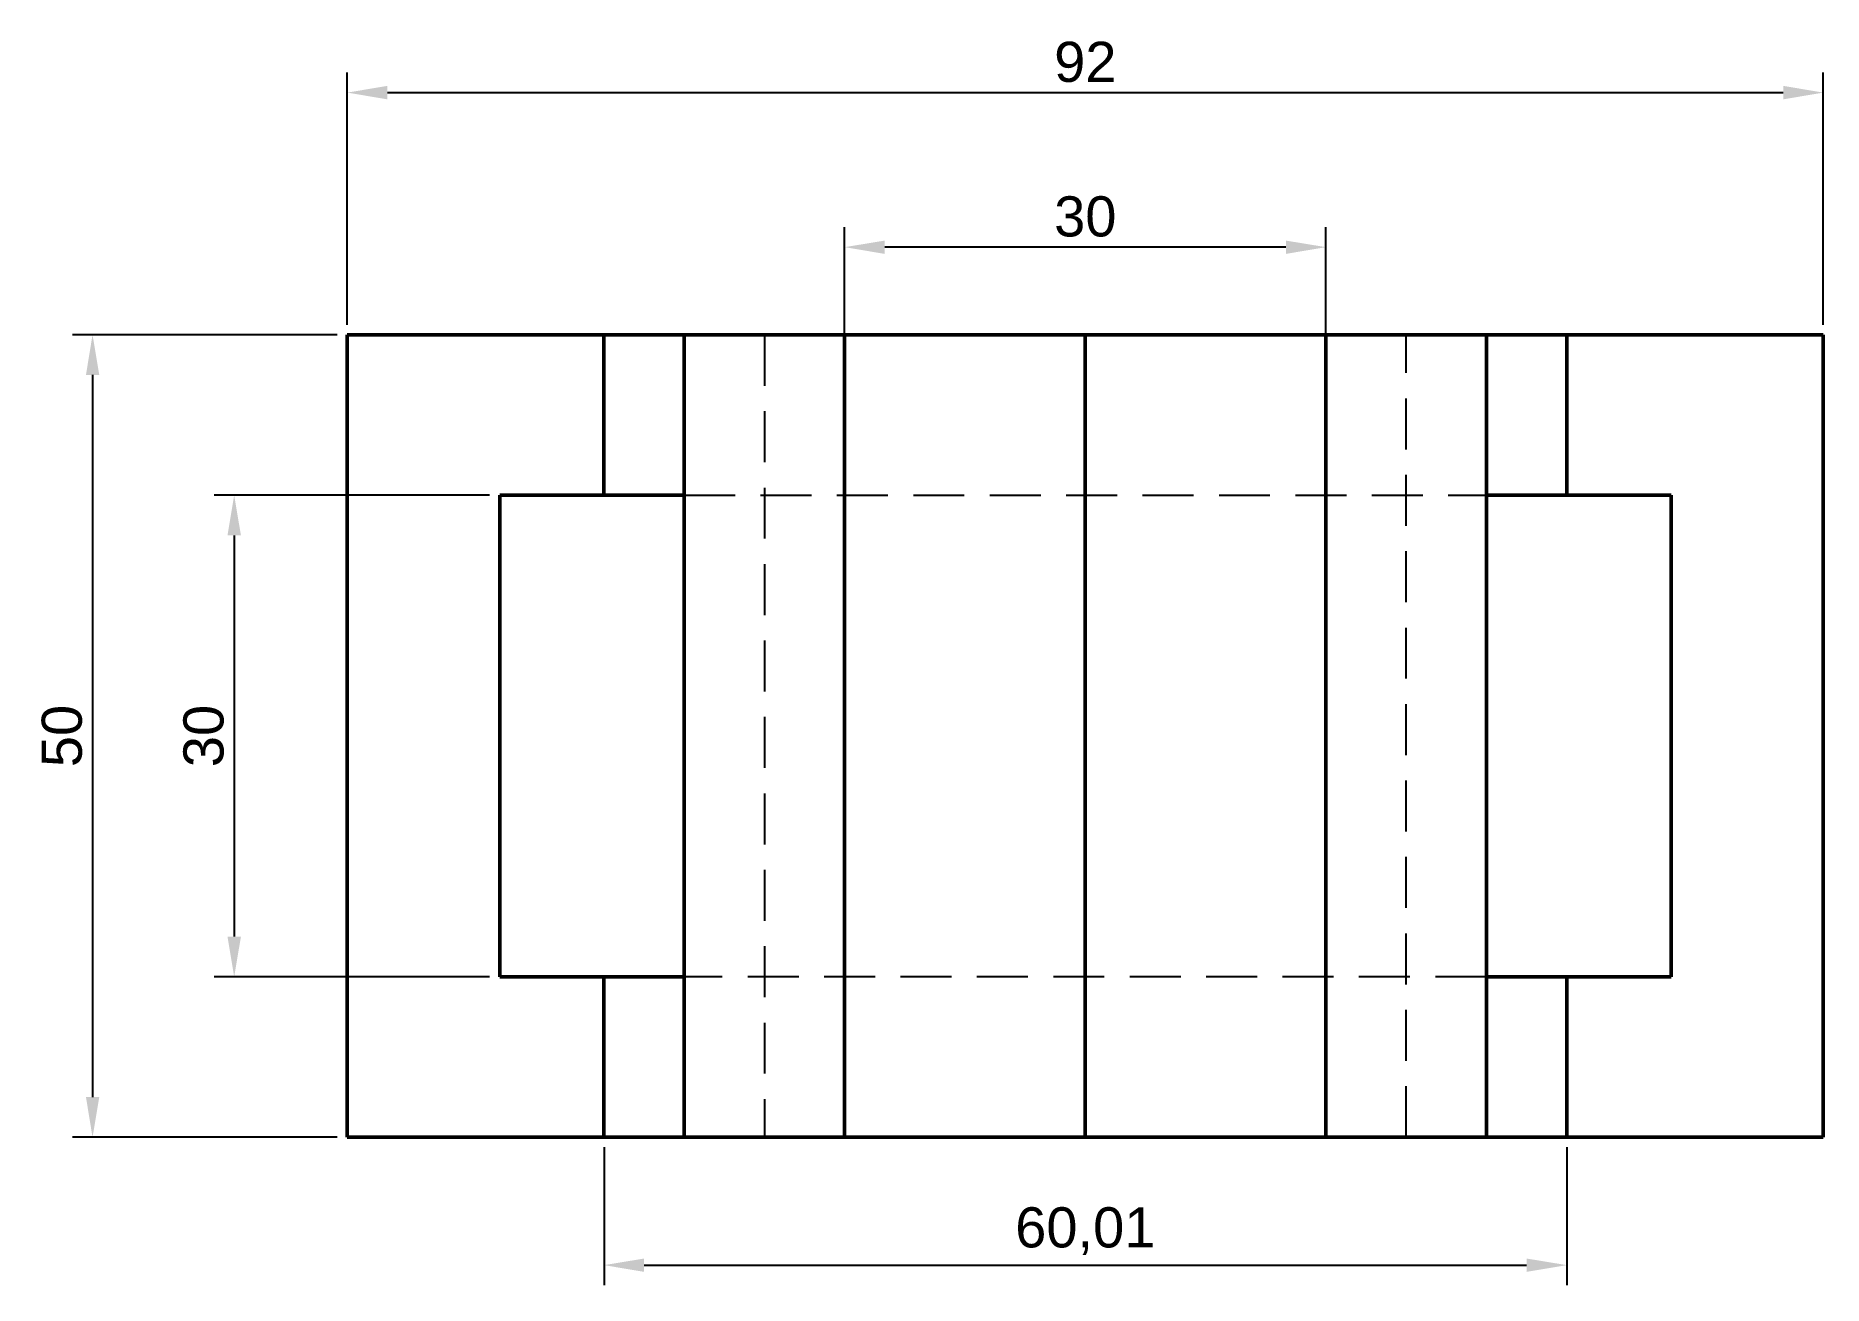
# Model space of a CAD drawing. Header units: millimetres. Extents: x 494 to 605, y 0 to 359.
# Drawn here: x 494.1 to 605.5, y 280.9 to 358.8 of the extents above.
import ezdxf

# ---------------------------------------------------------------- set-up
doc = ezdxf.new("R2010")
doc.units = ezdxf.units.MM
doc.linetypes.add('HIDDEN2', pattern=[4.7625, 3.175, -1.5875])
for name, color, linetype in [('left-HAT', 7, 'Continuous'), ('left-HID', 5, 'HIDDEN2'), ('top-DIM', 1, 'Continuous'), ('top-HID', 5, 'HIDDEN2')]:
    doc.layers.add(name, color=color, linetype=linetype)
doc.layers.add('left-VIS', color=7, linetype='Continuous', lineweight=50)
doc.layers.add('top-VIS', color=7, linetype='Continuous', lineweight=50)
doc.styles.get("Standard").update_dxf_attribs({"font": 'arial.ttf'})
doc.dimstyles.new('ISO-25', dxfattribs={"dimtxt": 2.5, "dimasz": 2.5, "dimexe": 1.25, "dimexo": 0.625, "dimtad": 1, "dimtxsty": 'Standard', "dimcen": 2.5, "dimadec": 0, "dimazin": 0, "dimtfac": 1, "dimtmove": 0, "dimatfit": 3, "dimfxl": 1, "dimarcsym": 0})

# ---------------------------------------------------------------- blocks, each defined once
blk = doc.blocks.new('*D15')
at = {"layer": 'Defpoints', "color": 0, "transparency": 16777216}
for p in [(605.48, 355.22), (513.48, 340.13), (605.48, 340.13)]:
    blk.add_point(p, dxfattribs=at)
at = {"layer": 'top-DIM', "color": 0, "lineweight": -2, "transparency": 16777216}
for p, q in [((513.48, 340.75), (513.48, 356.47)), ((605.48, 340.75), (605.48, 356.47)), ((515.98, 355.22), (602.98, 355.22))]:
    blk.add_line(p, q, dxfattribs=at)
at = {"layer": 'top-DIM', "color": 0, "transparency": 16777216}
for points in [[(515.98, 355.64), (515.98, 354.8), (513.48, 355.22)], [(602.98, 355.64), (602.98, 354.8), (605.48, 355.22)]]:
    blk.add_solid(points, dxfattribs=at)
at = {"layer": 'top-DIM', "color": 0, "transparency": 16777216, "insert": (559.48, 357.12), "char_height": 2.5, "attachment_point": 5}
blk.add_mtext('92', dxfattribs=at)
blk = doc.blocks.new('*D16')
at = {"layer": 'Defpoints', "color": 0, "transparency": 16777216}
for p in [(513.48, 340.13), (497.6, 290.13), (513.48, 290.13)]:
    blk.add_point(p, dxfattribs=at)
at = {"layer": 'top-DIM', "color": 0, "lineweight": -2, "transparency": 16777216}
for p, q in [((512.85, 340.13), (496.35, 340.13)), ((497.6, 337.63), (497.6, 292.63)), ((512.85, 290.13), (496.35, 290.13))]:
    blk.add_line(p, q, dxfattribs=at)
at = {"layer": 'top-DIM', "color": 0, "transparency": 16777216}
for points in [[(497.19, 337.63), (498.02, 337.63), (497.6, 340.13)], [(497.19, 292.63), (498.02, 292.63), (497.6, 290.13)]]:
    blk.add_solid(points, dxfattribs=at)
at = {"layer": 'top-DIM', "color": 0, "transparency": 16777216, "insert": (495.7, 315.13), "char_height": 2.5, "attachment_point": 5, "rotation": 90}
blk.add_mtext('50', dxfattribs=at)
blk = doc.blocks.new('*D17')
at = {"layer": 'Defpoints', "color": 0, "transparency": 16777216}
for p in [(522.98, 330.13), (506.43, 300.13), (522.98, 300.13)]:
    blk.add_point(p, dxfattribs=at)
at = {"layer": 'top-DIM', "color": 0, "lineweight": -2, "transparency": 16777216}
for p, q in [((522.35, 330.13), (505.18, 330.13)), ((506.43, 327.63), (506.43, 302.63)), ((522.35, 300.13), (505.18, 300.13))]:
    blk.add_line(p, q, dxfattribs=at)
at = {"layer": 'top-DIM', "color": 0, "transparency": 16777216}
for points in [[(506.01, 327.63), (506.85, 327.63), (506.43, 330.13)], [(506.01, 302.63), (506.85, 302.63), (506.43, 300.13)]]:
    blk.add_solid(points, dxfattribs=at)
at = {"layer": 'top-DIM', "color": 0, "transparency": 16777216, "insert": (504.53, 315.13), "char_height": 2.5, "attachment_point": 5, "rotation": 90}
blk.add_mtext('30', dxfattribs=at)
blk = doc.blocks.new('*D18')
at = {"layer": 'Defpoints', "color": 0, "transparency": 16777216}
for p in [(529.48, 290.13), (589.49, 290.13), (589.49, 282.16)]:
    blk.add_point(p, dxfattribs=at)
at = {"layer": 'top-DIM', "color": 0, "lineweight": -2, "transparency": 16777216}
for p, q in [((529.48, 289.5), (529.48, 280.91)), ((589.49, 289.5), (589.49, 280.91)), ((531.98, 282.16), (586.99, 282.16))]:
    blk.add_line(p, q, dxfattribs=at)
at = {"layer": 'top-DIM', "color": 0, "transparency": 16777216}
for points in [[(531.98, 282.57), (531.98, 281.74), (529.48, 282.16)], [(586.99, 282.57), (586.99, 281.74), (589.49, 282.16)]]:
    blk.add_solid(points, dxfattribs=at)
at = {"layer": 'top-DIM', "color": 0, "transparency": 16777216, "insert": (559.48, 284.28), "char_height": 2.5, "attachment_point": 5}
blk.add_mtext('60,01', dxfattribs=at)
blk = doc.blocks.new('*D19')
at = {"layer": 'Defpoints', "color": 0, "transparency": 16777216}
for p in [(544.48, 345.59), (544.48, 330.13), (574.48, 330.13)]:
    blk.add_point(p, dxfattribs=at)
at = {"layer": 'top-DIM', "color": 0, "lineweight": -2, "transparency": 16777216}
for p, q in [((544.48, 330.75), (544.48, 346.84)), ((574.48, 330.75), (574.48, 346.84)), ((571.98, 345.59), (546.98, 345.59))]:
    blk.add_line(p, q, dxfattribs=at)
at = {"layer": 'top-DIM', "color": 0, "transparency": 16777216}
for points in [[(546.98, 346), (546.98, 345.17), (544.48, 345.59)], [(571.98, 346), (571.98, 345.17), (574.48, 345.59)]]:
    blk.add_solid(points, dxfattribs=at)
at = {"layer": 'top-DIM', "color": 0, "transparency": 16777216, "insert": (559.48, 347.49), "char_height": 2.5, "attachment_point": 5}
blk.add_mtext('30', dxfattribs=at)

msp = doc.modelspace()

# ---------------------------------------------------------------- hatches: boundary and pattern name
at = {"layer": 'left-HAT', "extrusion": (-1, 0, 0)}
h = msp.add_hatch(dxfattribs=at)
h.set_pattern_fill('ANSI31', color=256, style=0)
h.set_pattern_definition([(45, (559.477, -2e-14), (-2.245064, 2.245064), [])])
h.paths.add_polyline_path([(-290.128, 85), (-340.128, 85), (-340.128, 12), (-290.128, 12)])
h.paths.add_polyline_path([(-300.128, 40), (-300.128, 27), (-330.128, 27), (-330.128, 40)], flags=16)

# ---------------------------------------------------------------- linework, layer by layer
at = {"layer": 'left-HID'}
for p, q in [((559.477, 340.128, 8.023), (559.477, 290.128, 8.023)), ((559.477, 340.128, 40), (559.477, 330.128, 40)), ((559.477, 340.128, 70), (559.477, 290.128, 70)), ((559.477, 300.128, 40), (559.477, 290.128, 40))]:
    msp.add_line(p, q, dxfattribs=at)
at = {"layer": 'left-VIS'}
for p, q in [((559.477, 290.128), (559.477, 340.128)), ((559.477, 340.128), (559.477, 340.128, 12)), ((559.477, 290.128, 85), (559.477, 340.128, 85)), ((559.477, 340.128, 85), (559.477, 340.128, 12)), ((559.477, 340.128, 12), (559.477, 290.128, 12)), ((559.477, 330.128, 40), (559.477, 300.128, 40)), ((559.477, 300.128, 27), (559.477, 330.128, 27)), ((559.477, 330.128, 27), (559.477, 330.128, 40)), ((559.477, 300.128, 40), (559.477, 300.128, 27)), ((559.477, 290.128, 12), (559.477, 290.128)), ((559.477, 290.128, 12), (559.477, 290.128, 85))]:
    msp.add_line(p, q, dxfattribs=at)
at = {"layer": 'top-HID'}
for p, q in [((539.477, 340.128, 85), (539.477, 290.128, 85)), ((579.477, 290.128, 85), (579.477, 340.128, 85)), ((534.477, 330.128, 85), (584.477, 330.128, 85)), ((584.477, 300.128, 85), (534.477, 300.128, 85))]:
    msp.add_line(p, q, dxfattribs=at)
at = {"layer": 'top-VIS'}
for p, q in [((513.477, 340.128, 85), (529.477, 340.128, 85)), ((513.477, 290.128, 85), (513.477, 340.128, 85)), ((529.477, 340.128, 85), (529.477, 330.128, 85)), ((534.477, 340.128, 85), (529.477, 340.128, 85)), ((544.477, 340.128, 85), (534.477, 340.128, 85)), ((534.477, 340.128, 85), (534.477, 290.128, 85)), ((574.477, 340.128, 85), (544.477, 340.128, 85)), ((544.477, 290.128, 85), (544.477, 340.128, 85)), ((584.477, 340.128, 85), (574.477, 340.128, 85)), ((574.477, 340.128, 85), (574.477, 290.128, 85)), ((589.489, 340.128, 85), (584.477, 340.128, 85)), ((584.477, 290.128, 85), (584.477, 340.128, 85)), ((589.489, 340.128, 85), (605.477, 340.128, 85)), ((589.489, 330.128, 85), (589.489, 340.128, 85)), ((605.477, 340.128, 85), (605.477, 290.128, 85)), ((522.977, 330.128, 85), (522.977, 300.128, 85)), ((529.477, 330.128, 85), (522.977, 330.128, 85)), ((529.477, 330.128, 85), (534.477, 330.128, 85)), ((584.477, 330.128, 85), (589.489, 330.128, 85)), ((595.989, 330.128, 85), (589.489, 330.128, 85)), ((595.989, 300.128, 85), (595.989, 330.128, 85)), ((522.977, 300.128, 85), (529.477, 300.128, 85)), ((529.477, 300.128, 85), (529.477, 290.128, 85)), ((534.477, 300.128, 85), (529.477, 300.128, 85)), ((589.489, 300.128, 85), (584.477, 300.128, 85)), ((589.489, 290.128, 85), (589.489, 300.128, 85)), ((589.489, 300.128, 85), (595.989, 300.128, 85)), ((529.477, 290.128, 85), (513.477, 290.128, 85)), ((529.477, 290.128, 85), (534.477, 290.128, 85)), ((534.477, 290.128, 85), (544.477, 290.128, 85)), ((544.477, 290.128, 85), (574.477, 290.128, 85)), ((574.477, 290.128, 85), (584.477, 290.128, 85)), ((584.477, 290.128, 85), (589.489, 290.128, 85)), ((605.477, 290.128, 85), (589.489, 290.128, 85))]:
    msp.add_line(p, q, dxfattribs=at)

# ---------------------------------------------------------------- dimensions: what is measured, and where the dimension line sits
at = {"layer": 'top-DIM'}
for base, p1, p2, picture, middle in [((605.477, 355.22, 85), (513.477, 340.128, 85), (605.477, 340.128, 85), '*D15', (559.477, 357.122, 85)), ((544.477, 345.586, 85), (574.477, 330.128, 85), (544.477, 330.128, 85), '*D19', (559.477, 347.488, 85)), ((589.489, 282.157, 85), (529.477, 290.128, 85), (589.489, 290.128, 85), '*D18', (559.483, 284.284, 85))]:
    dim = msp.add_linear_dim(base=base, p1=p1, p2=p2, dimstyle='ISO-25', dxfattribs=at)
    dim.commit()
    dim.dimension.update_dxf_attribs({"geometry": picture, "text_midpoint": middle})
for base, p1, p2, picture, middle in [((497.602, 290.128, 85), (513.477, 340.128, 85), (513.477, 290.128, 85), '*D16', (495.701, 315.128, 85)), ((506.429, 300.128, 85), (522.977, 330.128, 85), (522.977, 300.128, 85), '*D17', (504.527, 315.128, 85))]:
    dim = msp.add_linear_dim(base=base, p1=p1, p2=p2, angle=90, dimstyle='ISO-25', dxfattribs=at)
    dim.commit()
    dim.dimension.update_dxf_attribs({"geometry": picture, "text_midpoint": middle})

doc.saveas('drawing.dxf')
